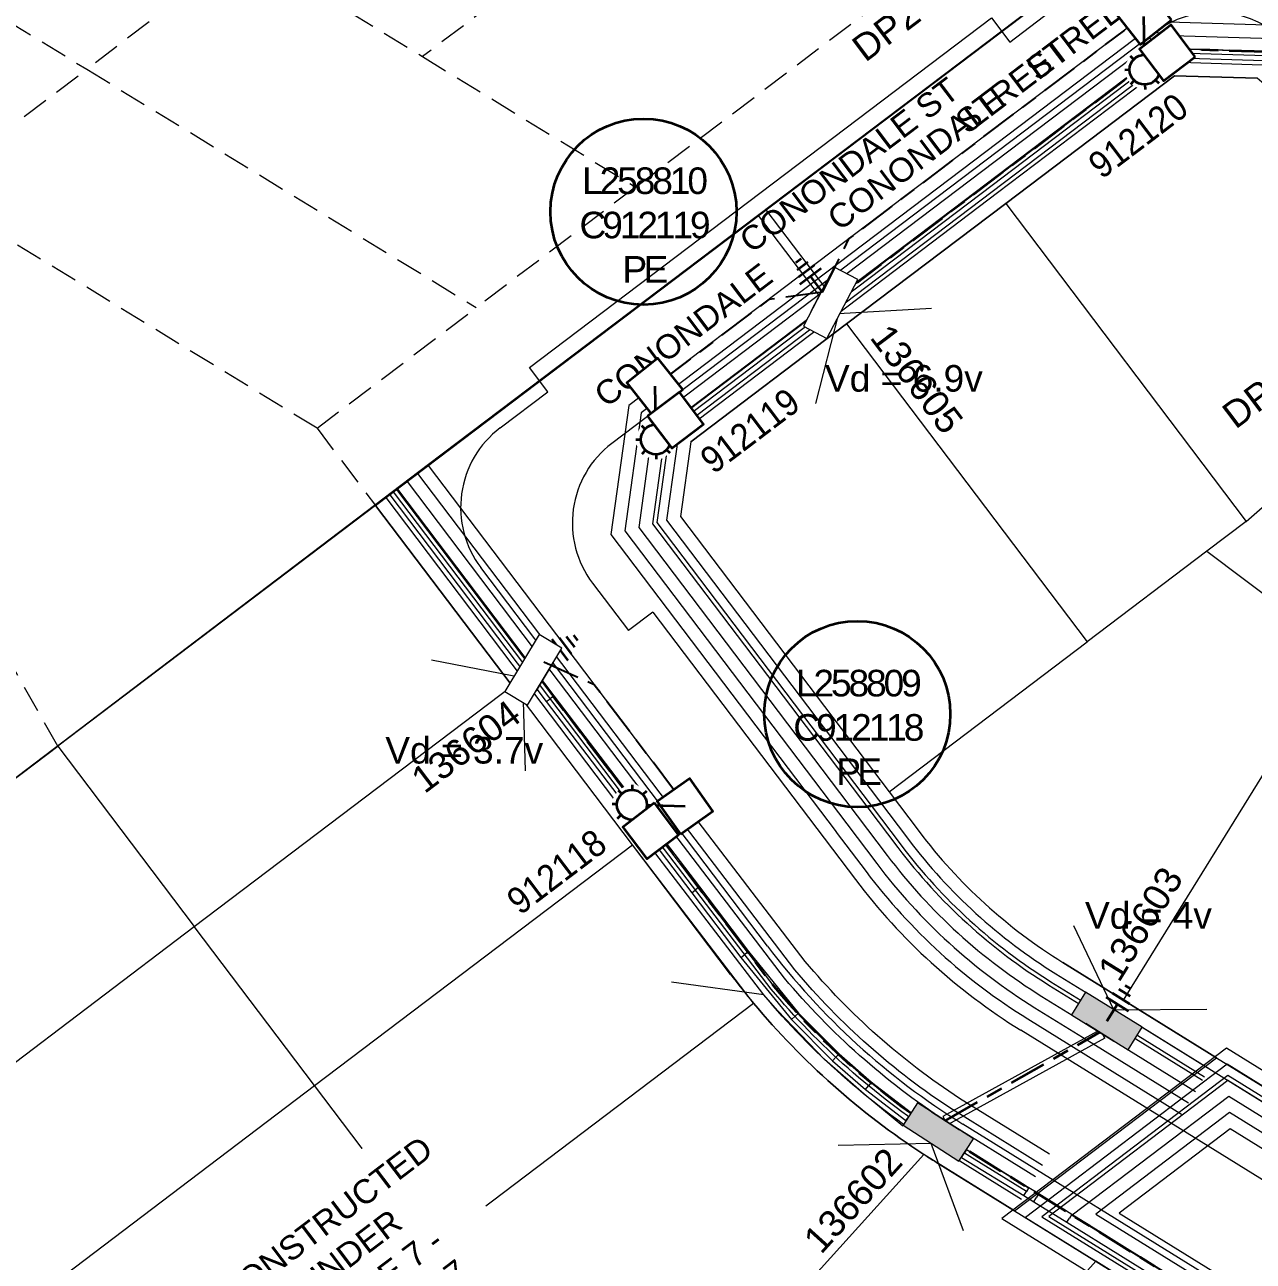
# Model space of a CAD drawing. Header units: metres. Extents: x 0 to 309348, y 0 to 6272736.
# Drawn here: x 308735.3 to 308827.8, y 6271988.4 to 6272081.4 of the extents above; entities that cross this region are included whole.
import ezdxf
from ezdxf import colors
from ezdxf.entities.mleader import LeaderData, LeaderLine
from ezdxf.enums import TextEntityAlignment as Align
from ezdxf.math import Vec2, Vec3

# ---------------------------------------------------------------- set-up
doc = ezdxf.new("R2010")
doc.units = ezdxf.units.M
for name, pattern in [('Cable Exist UG', [8.2, 4, -1.2, 1.8, -1.2]), ('DASHEDX2', [38.1, 25.4, -12.7]), ('IE Trench LV', [5.5, 4, -1.5])]:
    doc.linetypes.add(name, pattern=pattern)
doc.layers.get('0').update_dxf_attribs({"color": 6})
for name, color, linetype, lineweight in [('_User Miscellaneous1', 30, 'Continuous', 13), ('_User_HV_Exist', 1, 'Continuous', 35), ('_User_LV_Exist', 5, 'Continuous', 35), ('_User_SL_Exist', 4, 'Continuous', 35), ('Cadastre Developer_SP_NEW', 92, 'Continuous', 15), ('Cadastre Roads_SP_NEW', 214, 'Continuous', 15)]:
    doc.layers.add(name, color=color, linetype=linetype, lineweight=lineweight)
doc.layers.add('_User Miscellaneous10', color=252, linetype='Continuous', lineweight=13, plot=False, transparency=0.85)
for name, color, linetype in [('Equip_SP_SL_NEW', 2, 'Continuous'), ('Mains_LV_New_T6', 2, 'Cable 4'), ('Notes', 7, 'Continuous'), ('SupportsUG_SP_LV_EXT', 7, 'Continuous')]:
    doc.layers.add(name, color=color, linetype=linetype)
doc.styles.add('ARIAL', font='arial.ttf', dxfattribs={"height": 2})
doc.styles.add('iecARIAL', font='arial.ttf', dxfattribs={"height": 2})
doc.styles.add('SL_LABEL', font='arial.ttf', dxfattribs={"height": 2})
doc.styles.get("Standard").update_dxf_attribs({"font": 'arial.ttf'})
doc.linetypes.add('Cable 4', pattern='A,5.25,-0.1,["o",Standard,S=2,R=0,X=0.2,Y=-0.7],-2', length=7.35)
doc.linetypes.add('IE Trench HV', pattern='A,5,-0.2,["/",Standard,S=2,R=0,X=0.5,Y=-1],-2', length=7.2)

# ---------------------------------------------------------------- blocks, each defined once
blk = doc.blocks.new('*U412')
at = {"width": 0.9}
blk.add_attdef('ASSET_NUM', text='', height=2, dxfattribs=at).set_placement((4, 2), align=Align.MIDDLE_LEFT)
for tag, p, flags in [('SUBURB', (-2, 0), 1), ('STREETNAME', (-1.8, 0), 9), ('PARENT', (-1.6, 0), 9), ('NOTES', (-1.4, 0), 9), ('LOCATION', (-1.2, 0), 9), ('LEGEND', (-1, 0), 9), ('USAGE', (-0.8, 0), 9), ('SUPPORT_TYPE', (-0.6, 0), 9), ('STATE', (-0.4, 0), 9), ('OWNED_BY', (-0.2, 0), 9)]:
    blk.add_attdef(tag, p, '', height=0.2, rotation=270, dxfattribs=dict(flags=flags))
blk.add_wipeout([(2.4, -1.222), (-2.58, -0.77), (-2.4, 1.222), (2.58, 0.77)])
at = {"layer": 'SupportsUG_SP_LV_EXT'}
h = blk.add_hatch(color=256, dxfattribs=at)
h.dxf.hatch_style = 1
h.paths.add_polyline_path([(2.58, 0.77), (-1.155, 1.109), (1.335, 0.883), (-2.4, 1.222), (-2.58, -0.77), (2.4, -1.222)])
blk.add_lwpolyline([(2.58, 0.77), (-1.155, 1.109), (1.335, 0.883), (-2.4, 1.222), (-2.58, -0.77), (2.4, -1.222)], close=True)
blk = doc.blocks.new('PILLAR_NEW')
at = {"width": 0.9}
blk.add_attdef('ASSET_NUM', text='', height=2, dxfattribs=at).set_placement((4, 2), align=Align.MIDDLE_LEFT)
for tag, p, flags in [('SUBURB', (-2, 0), 1), ('STREETNAME', (-1.8, 0), 9), ('PARENT', (-1.6, 0), 9), ('NOTES', (-1.4, 0), 9), ('LOCATION', (-1.2, 0), 9), ('LEGEND', (-1, 0), 9), ('USAGE', (-0.8, 0), 9), ('SUPPORT_TYPE', (-0.6, 0), 9), ('STATE', (-0.4, 0), 9), ('OWNED_BY', (-0.2, 0), 9)]:
    blk.add_attdef(tag, p, '', height=0.2, rotation=270, dxfattribs=dict(flags=flags))
blk.add_wipeout([(1, 2.5), (1, -2.5), (-1, -2.5), (-1, 2.5)])
blk.add_lwpolyline([(-1, 2.5), (-1, -1.25), (-1, 1.25), (-1, -2.5), (1, -2.5), (1, 2.5)], close=True)
blk = doc.blocks.new('PILLAR-EARTH')
for p, q in [((1.5, 1), (1.5, -1)), ((0, 0), (1.5, 0)), ((2, 0.75), (2, -0.75)), ((2.5, 0.5), (2.5, -0.5)), ((3, 0.25), (3, -0.25))]:
    blk.add_line(p, q)
blk = doc.blocks.new('*U400')
at = {"width": 0.9}
blk.add_attdef('ASSET_NUM', text='', height=2, dxfattribs=at).set_placement((4, 2), align=Align.MIDDLE_LEFT)
for tag, p, flags in [('SUBURB', (-2, 0), 1), ('STREETNAME', (-1.8, 0), 9), ('PARENT', (-1.6, 0), 9), ('NOTES', (-1.4, 0), 9), ('LOCATION', (-1.2, 0), 9), ('LEGEND', (-1, 0), 9), ('USAGE', (-0.8, 0), 9), ('SUPPORT_TYPE', (-0.6, 0), 9), ('STATE', (-0.4, 0), 9), ('OWNED_BY', (-0.2, 0), 9)]:
    blk.add_attdef(tag, p, '', height=0.2, rotation=270, dxfattribs=dict(flags=flags))
blk.add_wipeout([(-2.421, 1.178), (2.566, 0.817), (2.421, -1.178), (-2.566, -0.817)])
at = {"layer": 'SupportsUG_SP_LV_EXT'}
h = blk.add_hatch(color=256, dxfattribs=at)
h.dxf.hatch_style = 1
h.paths.add_polyline_path([(-2.566, -0.817), (1.174, -1.088), (-1.319, -0.907), (2.421, -1.178), (2.566, 0.817), (-2.421, 1.178)])
blk.add_lwpolyline([(-2.566, -0.817), (1.174, -1.088), (-1.319, -0.907), (2.421, -1.178), (2.566, 0.817), (-2.421, 1.178)], close=True)
blk = doc.blocks.new('*U389')
for p, q in [((-0.25, 3), (0.25, 3)), ((-0.75, 2), (0.75, 2)), ((-0.5, 2.5), (0.5, 2.5)), ((-1, 1.5), (1, 1.5)), ((0, 0), (0, 1.5))]:
    blk.add_line(p, q)
blk = doc.blocks.new('*U279')
at = {"width": 0.9, "flags": 8}
blk.add_attdef('ASSET_NUM', text='', height=2, dxfattribs=at).set_placement((4, 2), align=Align.MIDDLE_LEFT)
at = {"flags": 1}
blk.add_attdef('Z', (-2.351, -1.813), '', height=0.2, rotation=270, dxfattribs=at)
at = {"ltscale": 10}
blk.add_wipeout([(-1.5, -1.5), (-1.5, 1.5), (1.5, 1.5), (1.5, -1.5)], dxfattribs=at)
blk.add_lwpolyline([(-1.5, 1.5), (-1.5, -1.5), (1.5, -1.5), (1.5, 1.5)], close=True)
at = {"flags": 9}
for tag, p in [('NOTES', (-2, -1.813)), ('SUBURB', (-1.8, -1.813)), ('STREETNAME', (-1.6, -1.813)), ('LOCATION', (-1.4, -1.813)), ('LEGEND', (-1.2, -1.813)), ('USAGE', (-1, -1.813)), ('STATE', (-0.8, -1.813)), ('OWNED_BY', (-0.6, -1.813)), ('COLUMN_TYPE', (-0.4, -1.813)), ('STREET_CODE', (-0.2, -1.813)), ('STRUCTURE_PLANT_NUMBER', (0.031, -1.813))]:
    blk.add_attdef(tag, text='', height=0.2, rotation=270, dxfattribs=at).set_placement(p, align=Align.MIDDLE_LEFT)
blk = doc.blocks.new('*U396')
for p, q in [((1.039, 1.473), (1.759, -0.393)), ((1.596, 1.42), (2.136, 0.02)), ((2.152, 1.366), (2.512, 0.433)), ((2.709, 1.313), (2.889, 0.847)), ((0, 0), (1.399, 0.54))]:
    blk.add_line(p, q)
blk = doc.blocks.new('SL_LANTERN_NEW')
at = {"flags": 9}
for tag, p in [('LANTNUMBER', (-1.4, 2.6)), ('LOUTREACH', (-1.4, 2.2)), ('LOUTREACHVOCAB', (-1.4, 2)), ('LRATECODE', (-1.4, 1.8)), ('LREMOVE', (-1.4, 1.6)), ('LREPLACE', (-1.4, 1.4)), ('LTYPEVOCAB', (-1.4, 1)), ('LTYPE', (-1.4, 1.2)), ('LEGEND', (-1.4, 0.8)), ('SUBURB', (-1.4, 0.6)), ('STREETNAME', (-1.4, 0.4)), ('LOCATION', (-1.4, 0.2)), ('LNEW', (-6.4, 0)), ('LMASTVOCAB', (-6.2, 0)), ('LMAST', (-6, 0)), ('LLAMPVOCAB', (-5.8, 0)), ('LLAMP', (-5.6, 0)), ('LEXIST', (-5.4, 0)), ('LCHARGE3PERCENT', (-5.2, 0)), ('LCHARGE3', (-5, 0)), ('LCHARGE2PERCENT', (-4.8, 0)), ('LCHARGE2', (-4.6, 0)), ('LCHARGE1PERCENT', (-4.4, 0)), ('LCHARGE1', (-4.2, 0)), ('LCATEGORY', (-4, 0)), ('LBRACKETVOCAB', (-3.8, 0)), ('LBRACKET', (-3.6, 0)), ('LKINGHEIGHT', (-3.4, 0)), ('CREPLACE', (-3.2, 0)), ('CREMOVE', (-3, 0)), ('CNUMBER', (-2.8, 0)), ('CNEW', (-2.6, 0)), ('CEXIST', (-2.4, 0)), ('USAGE', (-2.2, 0)), ('STATE', (-2, 0)), ('OWNED_BY', (-1.8, 0)), ('ORIENTATION', (-1.6, 0)), ('OPERATING_VOLTAGE', (-1.4, 0)), ('MAINTAINED_BY', (-1.4, -0.663)), ('NOTES', (-1.4, 0)), ('NO_PHASES', (-1.2, 0)), ('LANTERN_TYPE', (-1, 0)), ('LANTERN_PURPOSE', (-0.8, 0)), ('CONTROL_TYPE', (-0.6, 0)), ('CONSTRUCTED_VOLTAGE', (-0.4, 0))]:
    blk.add_attdef(tag, text='', height=0.2, rotation=270, dxfattribs=at).set_placement(p, align=Align.MIDDLE_LEFT)
at = {"style": 'SL_LABEL', "flags": 8}
blk.add_attdef('ASSET_NUM', text='', height=1, dxfattribs=at).set_placement((7, 1), align=Align.MIDDLE_LEFT)
for tag, p, height, flags in [('OPERATED_BY', (-1.4, -0.407), 0.2, 9), ('Z', (0, 0), 0.001, 1)]:
    blk.add_attdef(tag, p, '', height=height, rotation=270, dxfattribs=dict(flags=flags))
at = {"style": 'SL_LABEL', "flags": 9}
blk.add_attdef('STREET_CODE', text='', height=0.001, rotation=270, dxfattribs=at).set_placement((0.001, 0), align=Align.MIDDLE_LEFT)
at = {"flags": 8}
blk.add_attdef('LNUMBER', text='', height=1, dxfattribs=at).set_placement((7, -1), align=Align.MIDDLE_LEFT)
blk.add_wipeout([(5.688, 0), (5.061, -1.061), (4, -1.688), (2.939, -1.061), (2.313, 0), (2.939, 1.061), (4, 1.687), (5.061, 1.061)])
for p, q in [((2.939, 1.061), (3.205, 0.795)), ((4, 1.5), (4, 1.125)), ((5.061, 1.061), (4.795, 0.795)), ((0, 0), (2.875, 0)), ((2.939, -1.061), (3.205, -0.795)), ((5.061, -1.061), (4.795, -0.795)), ((5.125, 0), (5.5, 0)), ((4, -1.125), (4, -1.5))]:
    blk.add_line(p, q)
blk.add_circle((4, 0), 1.125)
blk = doc.blocks.new('_DotBlank')
at = {"color": 0, "linetype": 'ByBlock', "lineweight": -2}
blk.add_line((-0.5, 0), (-1, 0), dxfattribs=at)
blk.add_circle((0, 0), 0.5, dxfattribs=at)

msp = doc.modelspace()

# ---------------------------------------------------------------- linework, layer by layer
at = {"layer": '_User Miscellaneous1', "ltscale": 0.75}
for p, q in [((308821.61071, 6272079.54344), (308816.29952, 6272086.55994)), ((308821.03663, 6272079.10889), (308815.72545, 6272086.12539)), ((308821.03663, 6272079.10889), (308821.32367, 6272079.32616)), ((308821.61071, 6272079.54344), (308821.32367, 6272079.32616)), ((308790.56668, 6272067.08129), (308790.85371, 6272067.29857)), ((308795.6968, 6272060.30399), (308790.56668, 6272067.08129)), ((308791.14075, 6272067.51584), (308790.85371, 6272067.29857)), ((308796.27088, 6272060.73854), (308791.14075, 6272067.51584)), ((308795.6968, 6272060.30399), (308795.98384, 6272060.52127)), ((308796.27088, 6272060.73854), (308795.98384, 6272060.52127)), ((308816.27114, 6272005.81888), (308804.43269, 6271999.2832)), ((308816.27114, 6272005.81888), (308816.44514, 6272005.50372)), ((308816.61913, 6272005.18856), (308816.44514, 6272005.50372)), ((308816.61913, 6272005.18856), (308804.78068, 6271998.65287)), ((308804.43269, 6271999.2832), (308804.60669, 6271998.96804)), ((308804.78068, 6271998.65287), (308804.60669, 6271998.96804)), ((308811.64845, 6271993.48869), (308811.45887, 6271993.18266)), ((308811.64845, 6271993.48869), (308814.14058, 6271991.94484)), ((308811.26928, 6271992.87662), (308811.45887, 6271993.18266)), ((308811.26928, 6271992.87662), (308813.76141, 6271991.33277)), ((308813.76141, 6271991.33277), (308813.95099, 6271991.63881)), ((308814.14058, 6271991.94484), (308813.95099, 6271991.63881)), ((308814.14058, 6271991.94484), (308827.48863, 6271983.67586)), ((308813.76141, 6271991.33277), (308827.10945, 6271983.06379))]:
    msp.add_line(p, q, dxfattribs=at)
at = {"layer": '_User Miscellaneous1'}
for p, q in [((308818.86246, 6272077.91464), (308821.1064, 6272079.6132)), ((308819.29701, 6272077.34056), (308821.54095, 6272079.03913)), ((308821.1064, 6272079.6132), (308821.32367, 6272079.32616)), ((308821.31271, 6272078.96633), (308821.32367, 6272079.32616)), ((308821.31271, 6272078.96633), (308828.61062, 6272078.74407)), ((308821.33463, 6272079.686), (308821.32367, 6272079.32616)), ((308821.54095, 6272079.03913), (308821.32367, 6272079.32616)), ((308821.33463, 6272079.686), (308828.88646, 6272079.456)), ((308785.47392, 6272052.64096), (308818.86246, 6272077.91464)), ((308818.86246, 6272077.91464), (308819.07974, 6272077.6276)), ((308785.90847, 6272052.06689), (308819.29701, 6272077.34056)), ((308819.29701, 6272077.34056), (308819.07974, 6272077.6276)), ((308785.47392, 6272052.64096), (308785.69119, 6272052.35392)), ((308785.90847, 6272052.06689), (308785.69119, 6272052.35392)), ((308762.81055, 6272046.07109), (308763.09758, 6272046.28838)), ((308763.38461, 6272046.50566), (308763.09758, 6272046.28838)), ((308763.38461, 6272046.50566), (308775.16327, 6272030.94608)), ((308762.81055, 6272046.07109), (308774.58977, 6272030.51076)), ((308774.58977, 6272030.51076), (308774.87652, 6272030.72842)), ((308774.58977, 6272030.51076), (308780.37346, 6272022.91191)), ((308775.16327, 6272030.94608), (308774.87652, 6272030.72842)), ((308775.16327, 6272030.94608), (308780.94639, 6272023.34798)), ((308780.37346, 6272022.91191), (308780.65993, 6272023.12995)), ((308780.94639, 6272023.34798), (308780.65993, 6272023.12995)), ((308780.94639, 6272023.34798), (308786.10762, 6272016.56695)), ((308780.37346, 6272022.91191), (308785.53469, 6272016.13088)), ((308786.10762, 6272016.56695), (308785.82115, 6272016.34892)), ((308786.10762, 6272016.56695), (308789.80259, 6272011.71234)), ((308785.53469, 6272016.13088), (308785.82115, 6272016.34892)), ((308785.53469, 6272016.13088), (308789.23668, 6272011.26706)), ((308789.23668, 6272011.26706), (308789.51963, 6272011.4897)), ((308789.23668, 6272011.26706), (308793.04253, 6272006.58717)), ((308789.80259, 6272011.71234), (308789.51963, 6272011.4897)), ((308789.80259, 6272011.71234), (308793.57806, 6272007.0698)), ((308793.04253, 6272006.58717), (308793.3103, 6272006.82849)), ((308793.04253, 6272006.58717), (308796.13385, 6272003.48851)), ((308793.57806, 6272007.0698), (308793.3103, 6272006.82849)), ((308793.57806, 6272007.0698), (308796.62637, 6272004.01426)), ((308796.13385, 6272003.48851), (308796.38011, 6272003.75138)), ((308796.13385, 6272003.48851), (308798.60962, 6272001.32158)), ((308796.62637, 6272004.01426), (308796.38011, 6272003.75138)), ((308796.62637, 6272004.01426), (308799.06678, 6272001.87829)), ((308798.60962, 6272001.32158), (308798.8382, 6272001.59993)), ((308799.06678, 6272001.87829), (308798.8382, 6272001.59993)), ((308799.06678, 6272001.87829), (308802.07011, 6271999.56614)), ((308798.60962, 6272001.32158), (308801.65101, 6271998.98014)), ((308801.65101, 6271998.98014), (308801.86056, 6271999.27314)), ((308801.65101, 6271998.98014), (308805.83684, 6271996.20407)), ((308802.07011, 6271999.56614), (308801.86056, 6271999.27314)), ((308802.07011, 6271999.56614), (308806.22373, 6271996.81144)), ((308805.83684, 6271996.20407), (308806.03028, 6271996.50775)), ((308805.83684, 6271996.20407), (308810.52586, 6271993.33716)), ((308806.22373, 6271996.81144), (308806.03028, 6271996.50775)), ((308806.22373, 6271996.81144), (308810.90324, 6271993.95034)), ((308810.52586, 6271993.33716), (308810.71455, 6271993.64375)), ((308810.52586, 6271993.33716), (308811.26928, 6271992.87662)), ((308810.90324, 6271993.95034), (308810.71455, 6271993.64375)), ((308810.90324, 6271993.95034), (308811.64845, 6271993.48869)), ((308811.64845, 6271993.48869), (308811.45887, 6271993.18266)), ((308811.26928, 6271992.87662), (308811.45887, 6271993.18266))]:
    msp.add_line(p, q, dxfattribs=at)
at = {"layer": '_User Miscellaneous10', "linetype": 'Continuous'}
for p, q in [((308761.73896, 6272045.25996), (308839.99516, 6272104.49651)), ((308761.73896, 6272045.25996), (308737.81907, 6272027.15364)), ((308713.28523, 6272008.58259), (308737.81907, 6272027.15364)), ((308809.81755, 6271992.19967), (308825.02698, 6272003.71637)), ((308825.02698, 6272003.71637), (308831.89485, 6271999.46179)), ((308809.81755, 6271992.19967), (308815.95605, 6271988.39692)), ((308792.76195, 6271962.7472), (308815.95605, 6271988.39692))]:
    msp.add_line(p, q, dxfattribs=at)
at = {"layer": '_User Miscellaneous10', "linetype": 'DASHEDX2', "ltscale": 0.08}
for p, q in [((308795.08588, 6272101.60595), (308765.27821, 6272079.04284)), ((308710.64278, 6272096.06015), (308740.00228, 6272078.09576)), ((308781.31249, 6272069.23184), (308807.99351, 6272089.42821)), ((308751.99266, 6272087.17196), (308740.00228, 6272078.09576)), ((308751.99266, 6272087.17196), (308765.27821, 6272079.04284)), ((308765.27821, 6272079.04284), (308781.31249, 6272069.23184)), ((308728.0119, 6272069.01956), (308740.00228, 6272078.09576)), ((308740.00228, 6272078.09576), (308769.32211, 6272060.15564)), ((308757.33173, 6272051.07944), (308728.0119, 6272069.01956)), ((308781.31249, 6272069.23184), (308769.32211, 6272060.15564)), ((308757.33173, 6272051.07944), (308769.32211, 6272060.15564)), ((308757.33173, 6272051.07944), (308761.73896, 6272045.25996)), ((308737.81907, 6272027.15364), (308730.77538, 6272039.64442))]:
    msp.add_line(p, q, dxfattribs=at)
at = {"layer": '_User Miscellaneous10', "ltscale": 0.75, "flags": 128}
for points in [[(308878.92786, 6272046.78719), (308874.99688, 6272049.22239), (308869.47797, 6272052.6413), (308866.14355, 6272054.70694), (308863.17777, 6272056.54421), (308860.29963, 6272058.32719), (308857.10318, 6272060.37576), (308852.44594, 6272063.61759), (308850.06409, 6272065.40289), (308845.59575, 6272069.00518), (308840.86144, 6272073.06036), (308836.43935, 6272076.8523), (308830.0128, 6272082.36306), (308820.26033, 6272082.66008), (308806.14112, 6272071.97245), (308794.17321, 6272062.91325), (308780.79059, 6272052.7832), (308779.44899, 6272043.07646), (308796.39652, 6272020.69826)], [(308878.40123, 6272045.93709), (308874.47025, 6272048.37229), (308868.95134, 6272051.7912), (308865.61692, 6272053.85685), (308862.65114, 6272055.69412), (308859.76649, 6272057.48113), (308856.54754, 6272059.54413), (308851.86023, 6272062.80688), (308849.4502, 6272064.61329), (308844.95653, 6272068.23601), (308840.21091, 6272072.30088), (308835.7884, 6272076.09317), (308829.62969, 6272081.37426), (308820.58256, 6272081.6498), (308806.74467, 6272071.17512), (308794.77675, 6272062.11592), (308781.72445, 6272052.2359), (308780.49629, 6272043.34993), (308797.19371, 6272021.30199)], [(308877.8746, 6272045.08699), (308873.94362, 6272047.5222), (308868.42472, 6272050.94111), (308865.09029, 6272053.00675), (308862.12451, 6272054.84402), (308859.23335, 6272056.63506), (308855.99189, 6272058.71249), (308851.27451, 6272061.99617), (308848.83631, 6272063.8237), (308844.3173, 6272067.46685), (308839.56037, 6272071.5414), (308835.13745, 6272075.33405), (308829.24658, 6272080.38547), (308820.90478, 6272080.63952), (308807.34821, 6272070.37779), (308795.38029, 6272061.3186), (308782.65832, 6272051.68861), (308781.5436, 6272043.6234), (308797.99089, 6272021.90572)], [(308877.34798, 6272044.2369), (308873.417, 6272046.6721), (308867.89809, 6272050.09101), (308864.56367, 6272052.15665), (308861.59789, 6272053.99392), (308858.70022, 6272055.789), (308855.43625, 6272057.88085), (308850.6888, 6272061.18546), (308848.22243, 6272063.03411), (308843.67808, 6272066.69768), (308838.90984, 6272070.78192), (308834.48651, 6272074.57493), (308828.86348, 6272079.39667), (308821.227, 6272079.62925), (308807.95176, 6272069.58046), (308795.98384, 6272060.52127), (308783.59218, 6272051.14132), (308782.5909, 6272043.89686), (308798.78808, 6272022.50945)], [(308876.82135, 6272043.3868), (308872.89037, 6272045.822), (308867.37146, 6272049.24091), (308864.03704, 6272051.30656), (308861.07126, 6272053.14383), (308858.16708, 6272054.94294), (308854.8806, 6272057.04921), (308850.10308, 6272060.37476), (308847.60854, 6272062.24452), (308843.03886, 6272065.92851), (308838.25931, 6272070.02244), (308833.83556, 6272073.8158), (308828.48037, 6272078.40788), (308821.54923, 6272078.61897), (308808.5553, 6272068.78313), (308796.58738, 6272059.72394), (308784.52604, 6272050.59403), (308783.6382, 6272044.17033), (308799.58527, 6272023.11318)], [(308876.29472, 6272042.5367), (308872.36374, 6272044.97191), (308866.84484, 6272048.39082), (308863.51041, 6272050.45646), (308860.54463, 6272052.29373), (308857.63394, 6272054.09687), (308854.32495, 6272056.21757), (308849.51737, 6272059.56405), (308846.99465, 6272061.45493), (308842.39964, 6272065.15934), (308837.60878, 6272069.26297), (308833.18461, 6272073.05668), (308828.09726, 6272077.41908), (308821.87145, 6272077.60869), (308809.15884, 6272067.9858), (308797.19093, 6272058.92661), (308785.45991, 6272050.04673), (308784.68551, 6272044.4438), (308800.38246, 6272023.71691)], [(308772.80921, 6272032.29873), (308765.93857, 6272033.63825)], [(308772.8089, 6272032.29879), (308772.99326, 6272025.30122)], [(308801.4305, 6271998.56578), (308798.50535, 6272000.96727), (308795.53466, 6272003.58399), (308791.97829, 6272007.25836), (308790.95793, 6272008.44428), (308784.02198, 6272009.38908)], [(308803.56342, 6271997.2617), (308796.56502, 6271997.11196)], [(308803.53749, 6271997.27777), (308805.97289, 6271990.71509)]]:
    msp.add_lwpolyline(points, dxfattribs=at)
at = {"layer": '_User Miscellaneous10', "color": 4, "ltscale": 0.75, "flags": 128}
msp.add_lwpolyline([(308877.18999, 6272043.98187), (308873.25901, 6272046.41707), (308867.7401, 6272049.83598), (308864.40568, 6272051.90162), (308861.4399, 6272053.73889), (308858.54028, 6272055.53518), (308855.26955, 6272057.63136), (308850.51308, 6272060.94225), (308848.03826, 6272062.79723), (308843.48632, 6272066.46693), (308838.71468, 6272070.55408), (308834.29122, 6272074.34719), (308828.74854, 6272079.10003), (308821.32367, 6272079.32616), (308808.13282, 6272069.34126), (308796.1649, 6272060.28207), (308783.87234, 6272050.97713), (308782.90509, 6272043.9789), (308799.02724, 6272022.69057)], dxfattribs=at)
at = {"layer": '_User Miscellaneous10', "color": 2, "flags": 128}
for points in [[(308796.58738, 6272059.72394), (308794.856, 6272052.94144)], [(308796.58738, 6272059.72394), (308803.57709, 6272060.10331)], [(308817.30228, 6272007.3254), (308814.28768, 6272013.64302)], [(308817.30228, 6272007.3254), (308824.30219, 6272007.3616)], [(308819.42752, 6272006.00884), (308831.53074, 6271998.51101), (308838.5266, 6271998.75156)]]:
    msp.add_lwpolyline(points, dxfattribs=at)
at = {"layer": '_User Miscellaneous10', "ltscale": 0.75, "flags": 128}
for points in [[(308812.45579, 6271996.44698), (308805.68627, 6272000.6519, -0.07354772), (308794.08132, 6272010.94478), (308785.04722, 6272022.76464), (308775.99796, 6272034.71365), (308765.72877, 6272048.28007)], [(308811.92814, 6271995.59752), (308805.14895, 6271999.80845, -0.07370835), (308793.30066, 6272010.31941), (308784.25137, 6272022.15914), (308775.20077, 6272034.10992), (308764.93144, 6272047.67653)], [(308810.87284, 6271993.89859), (308804.07456, 6271998.12138, -0.07401661), (308791.73896, 6272009.06917), (308782.65967, 6272020.94815), (308773.60639, 6272032.90246), (308763.33678, 6272046.46944)], [(308811.40049, 6271994.74805), (308804.61171, 6271998.96495, -0.07386458), (308792.51987, 6272009.69421), (308783.45552, 6272021.55365), (308774.40358, 6272033.50619), (308764.13411, 6272047.07298)], [(308810.3452, 6271993.04913), (308803.53749, 6271997.27777, -0.07416463), (308790.95793, 6272008.44428), (308781.86381, 6272020.34266), (308772.80921, 6272032.29873), (308762.53945, 6272045.8659)], [(308809.81755, 6271992.19967), (308803.00051, 6271996.43411, -0.07430881), (308790.17678, 6272007.81955), (308781.06796, 6272019.73716), (308772.01202, 6272031.695), (308761.74212, 6272045.26235)], [(308799.58527, 6272023.11318), (308799.58529, 6272023.11316), (308801.84401, 6272020.13066, 0.0922598), (308812.93707, 6272010.02961), (308817.49839, 6272007.20392), (308824.50035, 6272002.86627)], [(308800.38246, 6272023.71691), (308800.38248, 6272023.71689), (308802.6412, 6272020.73439, 0.0922598), (308813.46369, 6272010.87971), (308818.02502, 6272008.05401), (308825.02698, 6272003.71637), (308825.02698, 6272003.71637)], [(308798.78808, 6272022.50946), (308798.7881, 6272022.50943), (308801.04682, 6272019.52693, 0.0922598), (308812.41044, 6272009.17951), (308816.97176, 6272006.35382), (308823.97372, 6272002.01617)], [(308797.1937, 6272021.302), (308797.19372, 6272021.30198), (308799.45244, 6272018.31947, 0.0922598), (308811.35719, 6272007.47932), (308815.91851, 6272004.65363), (308822.92047, 6272000.31598)], [(308797.99089, 6272021.90573), (308797.99091, 6272021.9057), (308800.24963, 6272018.9232, 0.0922598), (308811.88381, 6272008.32942), (308816.44514, 6272005.50372), (308823.4471, 6272001.16608)], [(308796.39651, 6272020.69827), (308796.39653, 6272020.69825), (308798.65525, 6272017.71574, 0.0922598), (308810.83056, 6272006.62922), (308815.39188, 6272003.80353), (308822.39385, 6271999.46588)]]:
    msp.add_lwpolyline(points, format="xyb", dxfattribs=at)
at = {"layer": '_User Miscellaneous10', "color": 4, "ltscale": 0.75, "flags": 128}
for points in [[(308810.71455, 6271993.64375), (308803.91343, 6271997.86831, -0.07406143), (308791.50467, 6272008.88168), (308782.42091, 6272020.7665), (308773.36724, 6272032.72134), (308763.09758, 6272046.28838)], [(308799.02724, 6272022.69057), (308799.02726, 6272022.69055), (308801.28597, 6272019.70805, 0.0922598), (308812.56843, 6272009.43454), (308817.12975, 6272006.60885), (308824.13171, 6272002.2712)]]:
    msp.add_lwpolyline(points, format="xyb", dxfattribs=at)
at = {"layer": '_User Miscellaneous10', "flags": 128}
for points in [[(308895.88063, 6271960.99956), (308825.77119, 6272004.43167), (308808.87835, 6271991.60515), (308864.301, 6271957.27136), (308865.4054, 6271952.57093), (308857.59605, 6271939.96486, -0.0922598), (308847.98774, 6271929.41292), (308834.31971, 6271919.0618), (308814.45108, 6271904.01483), (308804.00517, 6271896.1039), (308799.22213, 6271896.76441), (308757.14513, 6271952.32458), (308738.42289, 6271938.14581), (308776.74683, 6271887.54133), (308790.73664, 6271870.4526), (308831.21534, 6271815.43744), (308888.93266, 6271807.59402)], [(308895.354, 6271960.14946), (308825.82868, 6272003.21972), (308810.64218, 6271991.68881), (308865.17975, 6271957.90332), (308866.47363, 6271952.39643), (308858.44615, 6271939.43823, -0.0922598), (308848.59147, 6271928.61573), (308834.92344, 6271918.26462), (308815.05481, 6271903.21764), (308804.27869, 6271895.05664), (308798.67502, 6271895.83047), (308756.95167, 6271950.92366), (308739.82381, 6271937.95235), (308777.5326, 6271888.16015), (308791.52679, 6271871.06606), (308831.76976, 6271816.37129), (308889.06731, 6271808.58491)], [(308894.82738, 6271959.29936), (308825.88616, 6272002.00777), (308812.40602, 6271991.77247), (308866.0585, 6271958.53528), (308867.54186, 6271952.22192), (308859.29625, 6271938.9116, -0.0922598), (308849.1952, 6271927.81854), (308835.52717, 6271917.46743), (308815.65854, 6271902.42045), (308804.55221, 6271894.00937), (308798.1279, 6271894.89654), (308756.75821, 6271949.52275), (308741.22473, 6271937.75889), (308778.31836, 6271888.77896), (308792.31694, 6271871.67952), (308832.32417, 6271817.30514), (308889.20197, 6271809.5758)], [(308894.30075, 6271958.44927), (308825.94364, 6272000.79583), (308814.16985, 6271991.85613), (308866.93724, 6271959.16724), (308868.61009, 6271952.04742), (308860.14634, 6271938.38498, -0.0922598), (308849.79893, 6271927.02135), (308836.1309, 6271916.67024), (308816.26227, 6271901.62326), (308804.82574, 6271892.96211), (308797.58078, 6271893.9626), (308756.56475, 6271948.12183), (308742.62565, 6271937.56543), (308779.10412, 6271889.39778), (308793.10709, 6271872.29297), (308832.87858, 6271818.23899), (308889.33663, 6271810.5667)], [(308893.77412, 6271957.59917), (308826.00113, 6271999.58388), (308815.93368, 6271991.93979), (308867.81599, 6271959.7992), (308869.67833, 6271951.87291), (308860.99644, 6271937.85835, -0.0922598), (308850.40266, 6271926.22416), (308836.73463, 6271915.87305), (308816.866, 6271900.82607), (308805.09926, 6271891.91485), (308797.03367, 6271893.02867), (308756.37129, 6271946.72091), (308744.02656, 6271937.37197), (308779.88989, 6271890.0166), (308793.89724, 6271872.90643), (308833.433, 6271819.17284), (308889.47128, 6271811.55759)], [(308893.2475, 6271956.74907), (308826.05861, 6271998.37193), (308817.69751, 6271992.02345), (308868.69474, 6271960.43117), (308870.74656, 6271951.69841), (308861.84654, 6271937.33172, -0.0922598), (308851.00639, 6271925.42697), (308837.33836, 6271915.07586), (308817.46973, 6271900.02888), (308805.37278, 6271890.86759), (308796.48655, 6271892.09473), (308756.17783, 6271945.31999), (308745.42748, 6271937.17851), (308780.67565, 6271890.63541), (308794.68739, 6271873.51989), (308833.98741, 6271820.10669), (308889.60594, 6271812.54848)]]:
    msp.add_lwpolyline(points, format="xyb", dxfattribs=at)
at = {"layer": '_User Miscellaneous10', "color": 4, "flags": 128}
msp.add_lwpolyline([(308894.98536, 6271959.55439), (308825.86892, 6272002.37136), (308811.87687, 6271991.74737), (308865.79487, 6271958.34569), (308867.22139, 6271952.27427), (308859.04122, 6271939.06959, -0.0922598), (308849.01408, 6271928.0577), (308835.34605, 6271917.70658), (308815.47742, 6271902.65961), (308804.47016, 6271894.32355), (308798.29203, 6271895.17672), (308756.81625, 6271949.94302), (308740.80445, 6271937.81693), (308778.08263, 6271888.59332), (308792.0799, 6271871.49548), (308832.15785, 6271817.02498), (308889.16157, 6271809.27854)], format="xyb", dxfattribs=at)
at = {"layer": '_User_LV_Exist', "linetype": 'Cable Exist UG', "ltscale": 0.7, "flags": 128}
for points in [[(308846.30342, 6272064.58118), (308828.86348, 6272079.39667), (308821.227, 6272079.62925), (308797.97716, 6272062.03013)], [(308842.95837, 6271974.02192), (308806.20876, 6271996.79571), (308806.20876, 6271996.79571)]]:
    msp.add_lwpolyline(points, dxfattribs=at)
msp.add_lwpolyline([(308802.01747, 6271999.52979, -0.06283636), (308791.73896, 6272009.06917), (308775.11293, 6272030.91316)], format="xyb", dxfattribs=at)
at = {"layer": '_User_LV_Exist', "linetype": 'Continuous'}
for centre in [(308781.90277, 6272067.37147), (308797.99293, 6272029.56751)]:
    msp.add_circle(centre, 7, dxfattribs=at)
at = {"layer": 'Cadastre Developer_SP_NEW', "transparency": 33554687}
for p, q in [((308761.73896, 6272045.25996), (308839.99516, 6272104.49651)), ((308809.15884, 6272067.9858), (308821.87145, 6272077.60869)), ((308821.87145, 6272077.60869), (308828.09726, 6272077.41908)), ((308797.19093, 6272058.92661), (308809.15884, 6272067.9858)), ((308809.15884, 6272067.9858), (308827.26516, 6272044.06591)), ((308827.26516, 6272044.06591), (308846.99465, 6272061.45493)), ((308785.45991, 6272050.04673), (308797.19093, 6272058.92661)), ((308797.19093, 6272058.92661), (308815.29725, 6272035.00672)), ((308785.45991, 6272050.04673), (308784.68551, 6272044.4438)), ((308761.73896, 6272045.25996), (308737.81907, 6272027.15364)), ((308761.73896, 6272045.25996), (308772.01202, 6272031.695)), ((308784.68551, 6272044.4438), (308800.38248, 6272023.71689)), ((308827.26516, 6272044.06591), (308824.30237, 6272041.8232)), ((308824.30237, 6272041.8232), (308815.29725, 6272035.00672)), ((308824.30237, 6272041.8232), (308841.83514, 6272028.59397)), ((308800.38248, 6272023.71689), (308815.29725, 6272035.00672)), ((308818.02502, 6272008.05401), (308834.28057, 6272034.29422)), ((308748.09634, 6272013.58311), (308772.01202, 6272031.695)), ((308781.06796, 6272019.73716), (308772.01202, 6272031.695)), ((308713.28523, 6272008.58259), (308737.81907, 6272027.15364)), ((308737.81907, 6272027.15364), (308748.09634, 6272013.58311)), ((308800.38248, 6272023.71689), (308802.6412, 6272020.73439)), ((308757.15229, 6272001.62527), (308781.06796, 6272019.73716)), ((308788.45123, 6272009.988), (308781.06796, 6272019.73716)), ((308723.56684, 6271995.00634), (308748.09634, 6272013.58311)), ((308757.15229, 6272001.62527), (308748.09634, 6272013.58311)), ((308825.02698, 6272003.71637), (308813.46369, 6272010.87971)), ((308766.20815, 6271989.66755), (308790.17678, 6272007.81955)), ((308732.62278, 6271983.04851), (308757.15229, 6272001.62527)), ((308766.20815, 6271989.66755), (308757.15229, 6272001.62527)), ((308803.00369, 6271996.43763), (308781.6544, 6271972.82802)), ((308804.08974, 6271995.74799), (308809.81755, 6271992.19967)), ((308809.81755, 6271992.19967), (308815.95605, 6271988.39692)), ((308767.8864, 6271987.45152), (308766.20815, 6271989.66755)), ((308792.76195, 6271962.7472), (308815.95605, 6271988.39692))]:
    msp.add_line(p, q, dxfattribs=at)
at = {"layer": 'Cadastre Developer_SP_NEW', "ltscale": 15, "transparency": 33554687}
for p, q in [((308825.02698, 6272003.71637), (308886.30104, 6271965.75768)), ((308809.81755, 6271992.19967), (308865.17975, 6271957.90332)), ((308815.95605, 6271988.39692), (308792.76195, 6271962.7472))]:
    msp.add_line(p, q, dxfattribs=at)
at = {"layer": 'Cadastre Developer_SP_NEW', "linetype": 'Continuous'}
msp.add_lwpolyline([(308940.44236, 6272181.05573), (308898.09406, 6272237.30582), (308896.28016, 6272235.92887), (308669.32838, 6272063.60192), (308711.90238, 6272007.53266), (308765.7124, 6272048.38774), (308871.34336, 6272128.22574), (308940.44236, 6272181.05573)], close=True, dxfattribs=at)
at = {"layer": 'Cadastre Developer_SP_NEW', "transparency": 33554687}
for radius, start, end in [(40, 217.1374889, 238.2221889), (57.8, 217.1374889, 219.8848001), (57.8, 219.8848001, 236.9468762), (57.8, 236.9468762, 238.2221889)]:
    msp.add_arc((308834.52876, 6272044.88358), radius, start, end, dxfattribs=at)
at = {"layer": 'Cadastre Roads_SP_NEW', "color": 4, "linetype": 'Continuous', "ltscale": 2, "transparency": 33554495}
for p, q in [((308809.46859, 6272080.13504), (308813.06226, 6272082.85529)), ((308773.31454, 6272055.65262), (308808.08044, 6272081.96889)), ((308808.08044, 6272081.96889), (308809.46859, 6272080.13504)), ((308820.37779, 6272080.86771), (308779.52106, 6272049.94094)), ((308774.70269, 6272053.81876), (308773.31454, 6272055.65262)), ((308771.11471, 6272051.10281), (308774.70269, 6272053.81876)), ((308791.24139, 6272012.10105), (308769.66237, 6272040.59486)), ((308778.06873, 6272039.43299), (308780.77163, 6272035.86398)), ((308782.60516, 6272037.25255), (308780.77163, 6272035.86398)), ((308782.60516, 6272037.25255), (308797.85806, 6272017.11201)), ((308979.8443, 6271900.75053), (308810.30393, 6272005.77913)), ((308871.10341, 6271958.35085), (308805.93293, 6271998.72332)), ((308865.17975, 6271957.90332), (308815.95605, 6271988.39692))]:
    msp.add_line(p, q, dxfattribs=at)
for centre, radius, start, end in [((308824.90402, 6272074.88843), 7.5, 49.3869477, 127.1241415), ((308775.64093, 6272045.12353), 7.5, 127.1241414, 217.1374889), ((308784.04729, 6272043.96166), 7.5, 127.1241415, 217.1374889), ((308834.52841, 6272044.88427), 46, 217.1374889, 238.2221889), ((308834.52841, 6272044.88427), 54.3, 217.1374889, 238.2221889)]:
    msp.add_arc(centre, radius, start, end, dxfattribs=at)

# ---------------------------------------------------------------- block references
at = {"layer": '_User_LV_Exist', "ltscale": 0.75, "rotation": 37.12414121498809}
msp.add_blockref('PILLAR-EARTH', (308774.40372, 6272033.506), dxfattribs=at)

# ---------------------------------------------------------------- texts
at = {"layer": '_User Miscellaneous10', "transparency": 33554610, "style": 'ARIAL'}
for p in [(308803.86979, 6272082.53563), (308831.73229, 6272054.92472)]:
    msp.add_text('DP204009', height=2, rotation=36.9513889, dxfattribs=at).set_placement(p, align=Align.CENTER)
at = {"layer": '_User Miscellaneous10', "color": 128, "ltscale": 20, "style": 'ARIAL'}
msp.add_text('CONONDALE                          STREET', height=1.8, rotation=37.1332889, dxfattribs=at).set_placement((308796.62916, 6272065.85648), align=Align.CENTER)
msp.add_text('CONONDALE                          STREET', height=1.8, rotation=37.1332889, dxfattribs=at).set_placement((308796.62916, 6272065.85648), align=Align.CENTER)
at = {"layer": '_User_HV_Exist', "ltscale": 20, "style": 'ARIAL'}
msp.add_text('CONONDALE    STREET', height=1.8, rotation=37.1332889, dxfattribs=at).set_placement((308808.04668, 6272074.50191), align=Align.CENTER)
at = {"layer": '_User_LV_Exist', "color": 5, "ltscale": 20, "style": 'ARIAL'}
msp.add_text('CONONDALE ST', height=1.8, rotation=37.1332889, dxfattribs=at).set_placement((308797.92209, 6272070.17152), align=Align.CENTER)
at = {"layer": '_User_LV_Exist', "char_height": 2, "width": 11.3087193, "attachment_point": 5}
for s, insert in [('{\\T0.8;L258810\\PC912119\\PPE}', (308781.90277, 6272066.37147)), ('{\\T0.8;L258809\\PC912118\\PPE}', (308797.99293, 6272028.56751))]:
    msp.add_mtext(s, dxfattribs=dict(at, insert=insert))

# ---------------------------------------------------------------- next in the draw order: block references
at = {"layer": '_User Miscellaneous1'}
ref = msp.add_blockref('PILLAR_NEW', (308795.98384, 6272060.52127), dxfattribs=dict(at, rotation=332.3661401981362))
ref.add_attrib('ASSET_NUM', '136605', dxfattribs={"layer": '0', "height": 2, "rotation": 307.1241415, "style": 'iecARIAL'}).set_placement((308799.67117, 6272058.50242), align=Align.MIDDLE_LEFT)
ref = msp.add_blockref('PILLAR_NEW', (308773.60639, 6272032.90246), dxfattribs=dict(at, rotation=148.8710516492884))
ref.add_attrib('ASSET_NUM', '136604', dxfattribs={"layer": '0', "height": 2, "rotation": 37.1374889, "style": 'iecARIAL'}).set_placement((308764.81969, 6272024.32755), align=Align.MIDDLE_LEFT)
ref = msp.add_blockref('*U400', (308816.77565, 6272006.47531), dxfattribs=dict(at, rotation=332.3661401981362))
ref.add_attrib('ASSET_NUM', '136603', dxfattribs={"layer": '0', "height": 2, "rotation": 58.2221889, "style": 'iecARIAL'}).set_placement((308816.83822, 6272009.82883), align=Align.MIDDLE_LEFT)
ref = msp.add_blockref('*U412', (308804.08505, 6271998.11487), dxfattribs=dict(at, rotation=332.3661401981362))
ref.add_attrib('ASSET_NUM', '136602', dxfattribs={"layer": '0', "height": 2, "rotation": 47.8781295, "style": 'iecARIAL'}).set_placement((308794.53199, 6271989.52774), align=Align.MIDDLE_LEFT)
at = {"layer": 'Equip_SP_SL_NEW', "ltscale": 0.75}
ref = msp.add_blockref('*U279', (308821.32367, 6272079.32616), dxfattribs=dict(at, rotation=217.1241414506067))
ref.add_attrib('ASSET_NUM', '912120', dxfattribs={"layer": '0', "height": 2, "rotation": 37.1241415, "width": 0.9}).set_placement((308815.78118, 6272070.56356), align=Align.MIDDLE_LEFT)
ref = msp.add_blockref('*U279', (308782.44723, 6272020.78171), dxfattribs=dict(at, rotation=307.2757469939082))
ref.add_attrib('ASSET_NUM', '912118', dxfattribs={"layer": '0', "height": 2, "rotation": 37.1374889, "width": 0.9}).set_placement((308772.01188, 6272015.1824), align=Align.MIDDLE_LEFT)

# ---------------------------------------------------------------- next in the draw order: linework, layer by layer
at = {"layer": '_User_LV_Exist', "linetype": 'Cable Exist UG', "ltscale": 0.7, "flags": 128}
msp.add_lwpolyline([(308804.60669, 6271998.96804), (308816.24903, 6272005.62521)], dxfattribs=at)
at = {"layer": 'Mains_LV_New_T6', "color": 4, "linetype": 'Cable Exist UG', "ltscale": 0.7, "flags": 128}
for points in [[(308795.38029, 6272061.3186), (308797.36834, 6272065.33183), (308818.12623, 6272081.04465)], [(308795.38029, 6272061.3186), (308791.33632, 6272060.76586), (308783.96109, 6272055.18312)], [(308774.40372, 6272033.506), (308778.20257, 6272031.8026), (308784.16265, 6272023.93267)]]:
    msp.add_lwpolyline(points, dxfattribs=at)

# ---------------------------------------------------------------- next in the draw order: block references
at = {"layer": '_User_LV_Exist', "ltscale": 0.75, "rotation": 37.12414121498809}
for name, p in [('*U389', (308795.38029, 6272061.3186)), ('*U396', (308816.77565, 6272006.47531))]:
    msp.add_blockref(name, p, dxfattribs=at)
at = {"layer": 'Equip_SP_SL_NEW', "ltscale": 0.75}
ref = msp.add_blockref('*U279', (308784.31414, 6272051.68781), dxfattribs=dict(at, rotation=37.12414147276738))
ref.add_attrib('ASSET_NUM', '912119', dxfattribs={"layer": '0', "height": 2, "rotation": 37.1241415, "width": 0.9}).set_placement((308786.56888, 6272048.37058), align=Align.MIDDLE_LEFT)

# ---------------------------------------------------------------- next in the draw order: texts
at = {"layer": '_User_LV_Exist', "color": 6, "linetype": 'IE Trench HV', "ltscale": 0.75, "char_height": 2, "width": 17.8989761, "attachment_point": 1}
for s, insert in [('Vd = 6.9v', (308795.55746, 6272055.83464)), ('Vd = 3.7v', (308762.46962, 6272027.85023)), ('Vd = 4v', (308815.1299, 6272015.41888))]:
    msp.add_mtext(s, dxfattribs=dict(at, insert=insert))

# ---------------------------------------------------------------- next in the draw order: block references
at = {"layer": '_User_LV_Exist', "ltscale": 0.75}
for p, rotation in [((308819.53058, 6272082.06014), 218.3559014719852), ((308782.74791, 6272054.2404), 218.3559014719852), ((308785.03113, 6272022.62713), 125.3947096078173)]:
    msp.add_blockref('*U279', p, dxfattribs=dict(at, rotation=rotation))

# ---------------------------------------------------------------- next in the draw order: leaders
at = {"layer": 'Notes'}
ml = msp.add_multileader_mtext('Standard', dxfattribs=at)
ml.set_content('{\\C7;STAGE 5 CONSTRUCTED UNDER URS15926}', color=256, style='ARIAL')
ml.set_leader_properties()
ml.set_arrow_properties(name='DOTBLANK')
ml.build(insert=Vec2(0, 0))
ml.multileader.update_dxf_attribs({"leader_type": 2, "has_text_frame": 1, "dogleg_length": 1, "arrow_head_size": 1.38378, "scale": 0.553511})
ctx = ml.context
ctx.base_point, ctx.scale, ctx.char_height, ctx.arrow_head_size, ctx.landing_gap_size, ctx.plane_origin = Vec3(308871.47433, 6272002.29456), 0.553511, 1.1070212, 1.38378, 0.55351, Vec3(310238.84684, 6271939.34729)
ctx.text_align_type = 1
notes = []
notes.append((ctx, [(0, (0, 0, 0), (0, 0), (1, 0), 1, [])]))
ctx.mtext.insert, ctx.mtext.width, ctx.mtext.alignment, ctx.mtext.flow_direction = Vec3(308878.01357, 6272002.80122), 13.0175729, 2, 5
ctx.mtext.has_bg_fill, ctx.mtext.bg_color, ctx.mtext.bg_scale_factor, ctx.mtext.bg_transparency, ctx.mtext.use_window_bg_color = 1, -1073741824, 2, 0, 1
for ctx, leaders in notes:
    for number, flags, end, landing, length, lines in leaders:
        leader = LeaderData()
        leader.index, (leader.has_last_leader_line, leader.has_dogleg_vector, leader.attachment_direction) = number, flags
        leader.last_leader_point, leader.dogleg_vector, leader.dogleg_length = Vec3(end), Vec3(landing), length
        for number, points, colour, breaks in lines:
            line = LeaderLine()
            line.index, line.vertices, line.color, line.breaks = number, Vec3.list(points), colors.encode_raw_color(colour), breaks
            leader.lines.append(line)
        ctx.leaders.append(leader)

# ---------------------------------------------------------------- next in the draw order: block references
at = {"layer": '_User_LV_Exist', "linetype": 'IE Trench LV', "ltscale": 0.7}
for p, rotation in [((308819.53058, 6272082.06014), 271.2184125839495), ((308782.74791, 6272054.2404), 271.2184125839495), ((308785.03113, 6272022.62713), 178.2572207197816)]:
    msp.add_blockref('SL_LANTERN_NEW', p, dxfattribs=dict(at, rotation=rotation))

# ---------------------------------------------------------------- next in the draw order: leaders
at = {"layer": 'Notes'}
ml = msp.add_multileader_mtext('Standard', dxfattribs=at)
ml.set_content('{\\C7;CONSTRUCTED UNDER STAGE 7 - URS15927}', color=256, style='ARIAL')
ml.set_leader_properties()
ml.set_arrow_properties(name='DOTBLANK')
ml.build(insert=Vec2(0, 0))
ml.multileader.update_dxf_attribs({"leader_type": 2, "has_text_frame": 1, "dogleg_length": 1, "arrow_head_size": 1.38378, "scale": 0.553511})
ctx = ml.context
ctx.base_point, ctx.scale, ctx.char_height, ctx.arrow_head_size, ctx.landing_gap_size, ctx.plane_origin, ctx.plane_x_axis, ctx.plane_y_axis = Vec3(308747.1531, 6271983.61735), 0.553511, 1.8, 1.38378, 0.55351, Vec3(309789.05918, 6272791.32616), Vec3(0.79718908, 0.60372972), Vec3(-0.60372972, 0.79718908)
ctx.text_align_type = 1
notes = []
notes.append((ctx, [(0, (0, 0, 0), (0, 0), (1, 0), 1, [])]))
ctx.mtext.insert, ctx.mtext.text_direction, ctx.mtext.rotation, ctx.mtext.width, ctx.mtext.alignment, ctx.mtext.flow_direction = Vec3(308757.44483, 6271992.11768), Vec3(0.79718908, 0.60372972), 0.64817146, 30.6909229, 2, 5
ctx.mtext.has_bg_fill, ctx.mtext.bg_color, ctx.mtext.bg_scale_factor, ctx.mtext.bg_transparency, ctx.mtext.use_window_bg_color = 1, -1073741824, 2, 0, 1
for ctx, leaders in notes:
    for number, flags, end, landing, length, lines in leaders:
        leader = LeaderData()
        leader.index, (leader.has_last_leader_line, leader.has_dogleg_vector, leader.attachment_direction) = number, flags
        leader.last_leader_point, leader.dogleg_vector, leader.dogleg_length = Vec3(end), Vec3(landing), length
        for number, points, colour, breaks in lines:
            line = LeaderLine()
            line.index, line.vertices, line.color, line.breaks = number, Vec3.list(points), colors.encode_raw_color(colour), breaks
            leader.lines.append(line)
        ctx.leaders.append(leader)

# ---------------------------------------------------------------- next in the draw order: block references
at = {"layer": '_User_SL_Exist', "ltscale": 0.75}
ref = msp.add_blockref('*U279', (308821.32367, 6272079.32616), dxfattribs=dict(at, rotation=217.1241414506067))
ref.add_attrib('ASSET_NUM', '912120', dxfattribs={"layer": '0', "height": 2, "rotation": 37.1241415, "width": 0.9}).set_placement((308815.78118, 6272070.56356), align=Align.MIDDLE_LEFT)
ref = msp.add_blockref('*U279', (308784.31414, 6272051.68781), dxfattribs=dict(at, rotation=37.12414147276738))
ref.add_attrib('ASSET_NUM', '912119', dxfattribs={"layer": '0', "height": 2, "rotation": 37.1241415, "width": 0.9}).set_placement((308786.56888, 6272048.37058), align=Align.MIDDLE_LEFT)
ref = msp.add_blockref('*U279', (308782.44723, 6272020.78171), dxfattribs=dict(at, rotation=307.2757469939082))
ref.add_attrib('ASSET_NUM', '912118', dxfattribs={"layer": '0', "height": 2, "rotation": 37.1374889, "width": 0.9}).set_placement((308772.01188, 6272015.1824), align=Align.MIDDLE_LEFT)

doc.saveas('drawing.dxf')
